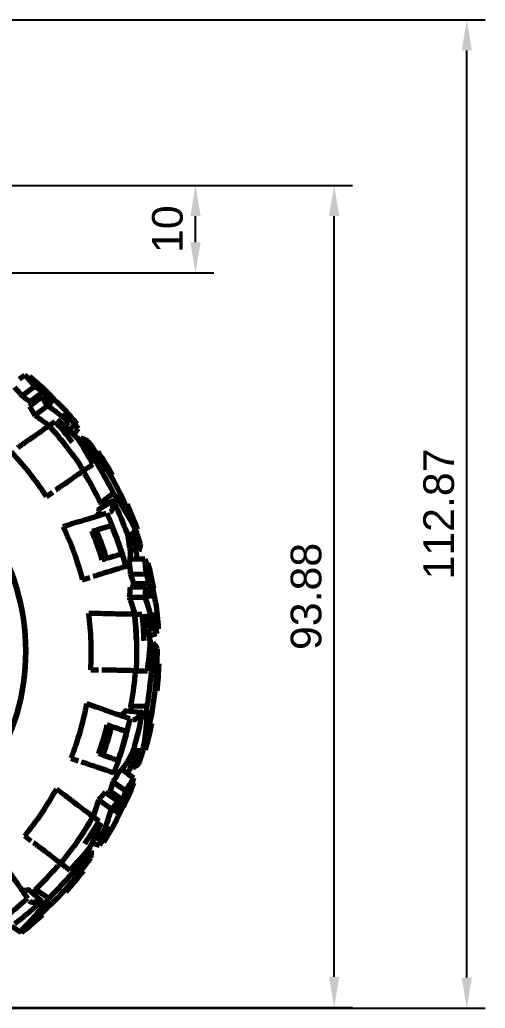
# Model space of a CAD drawing. Header units: millimetres. Extents: x 0 to 1189, y 0 to 841.
# Drawn here: x 771.2 to 824.3, y 264.2 to 377.1 of the extents above; entities that cross this region are included whole.
import ezdxf

# ---------------------------------------------------------------- set-up
doc = ezdxf.new("R2010")
doc.units = ezdxf.units.MM
doc.header["$LTSCALE"] = 0.75
doc.layers.add('FD_Dimensions', color=7, linetype='Continuous', lineweight=35)
doc.layers.add('Visible', color=7, linetype='Continuous', lineweight=70)
doc.styles.get("Standard").update_dxf_attribs({"font": 'arial.ttf'})
doc.dimstyles.new('Dim-ISO-25', dxfattribs={"dimtxt": 3.5, "dimasz": 3.5, "dimexe": 2.1, "dimexo": 2.1, "dimgap": 1.4, "dimtad": 1, "dimzin": 12, "dimdsep": 46, "dimtxsty": 'Standard', "dimcen": 0, "dimazin": 3, "dimtp": 0.1, "dimtm": 0.1, "dimtfac": 0.714286, "dimtmove": 0, "dimatfit": 3, "dimfxl": 1, "dimtzin": 12, "dimarcsym": 0})

# ---------------------------------------------------------------- blocks, each defined once
blk = doc.blocks.new('*D31')
at = {"layer": 'Defpoints', "color": 0, "transparency": 16777216}
for p in [(586.804795, 358.159183), (807.04622, 358.159183), (572.723978, 264.278999)]:
    blk.add_point(p, dxfattribs=at)
at = {"layer": 'FD_Dimensions', "color": 0, "lineweight": -2, "transparency": 16777216}
for p, q in [((588.904795, 358.159183), (809.14622, 358.159183)), ((807.04622, 267.778999), (807.04622, 354.659183)), ((574.823978, 264.278999), (809.14622, 264.278999))]:
    blk.add_line(p, q, dxfattribs=at)
at = {"layer": 'FD_Dimensions', "color": 0, "transparency": 16777216}
for points in [[(806.462887, 354.659183), (807.629554, 354.659183), (807.04622, 358.159183)], [(806.462887, 267.778999), (807.629554, 267.778999), (807.04622, 264.278999)]]:
    blk.add_solid(points, dxfattribs=at)
at = {"layer": 'FD_Dimensions', "color": 0, "transparency": 16777216, "insert": (803.858021, 311.219091), "char_height": 3.5, "attachment_point": 5, "rotation": 90}
blk.add_mtext('93.88', dxfattribs=at)
blk = doc.blocks.new('*D32')
at = {"layer": 'Defpoints', "color": 0, "transparency": 16777216}
for p in [(712.715859, 377.069183), (822.180648, 377.069183), (746.304795, 264.197192)]:
    blk.add_point(p, dxfattribs=at)
at = {"layer": 'FD_Dimensions', "color": 0, "lineweight": -2, "transparency": 16777216}
for p, q in [((714.815859, 377.069183), (824.280648, 377.069183)), ((822.180648, 267.697192), (822.180648, 373.569183)), ((748.404795, 264.197192), (824.280648, 264.197192))]:
    blk.add_line(p, q, dxfattribs=at)
at = {"layer": 'FD_Dimensions', "color": 0, "transparency": 16777216}
for points in [[(821.597314, 373.569183), (822.763981, 373.569183), (822.180648, 377.069183)], [(821.597314, 267.697192), (822.763981, 267.697192), (822.180648, 264.197192)]]:
    blk.add_solid(points, dxfattribs=at)
at = {"layer": 'FD_Dimensions', "color": 0, "transparency": 16777216, "insert": (818.993642, 320.633188), "char_height": 3.5, "attachment_point": 5, "rotation": 90}
blk.add_mtext('112.87', dxfattribs=at)
blk = doc.blocks.new('*D33')
at = {"layer": 'Defpoints', "color": 0, "transparency": 16777216}
for p in [(733.104795, 358.159183), (791.222417, 358.159183), (752.804795, 348.159183)]:
    blk.add_point(p, dxfattribs=at)
at = {"layer": 'FD_Dimensions', "color": 0, "lineweight": -2, "transparency": 16777216}
for p, q in [((735.204795, 358.159183), (793.322417, 358.159183)), ((791.222417, 351.659183), (791.222417, 354.659183)), ((754.904795, 348.159183), (793.322417, 348.159183))]:
    blk.add_line(p, q, dxfattribs=at)
at = {"layer": 'FD_Dimensions', "color": 0, "transparency": 16777216}
for points in [[(790.639083, 354.659183), (791.80575, 354.659183), (791.222417, 358.159183)], [(790.639083, 351.659183), (791.80575, 351.659183), (791.222417, 348.159183)]]:
    blk.add_solid(points, dxfattribs=at)
at = {"layer": 'FD_Dimensions', "color": 0, "transparency": 16777216, "insert": (788.035411, 353.159183), "char_height": 3.5, "attachment_point": 5, "rotation": 90}
blk.add_mtext('10', dxfattribs=at)

msp = doc.modelspace()

# ---------------------------------------------------------------- linework, layer by layer
at = {"layer": 'Visible', "extrusion": (0, 1, 0)}
for p, q in [((771.133, 336.024), (771.755, 336.49)), ((772.18, 336.176), (772.297, 336.331)), ((771.44, 334.108), (772.886, 335.191)), ((772.359, 333.471), (773.793, 334.545)), ((774.543, 334.326), (774.522, 334.298)), ((772.295, 332.914), (773.738, 333.994)), ((772.9, 331.899), (774.345, 332.98)), ((775.656, 333.165), (775.684, 333.186)), ((774.512, 330.71), (775.201, 331.189)), ((776.295, 330.676), (776.818, 331.068)), ((776.761, 330.245), (777.513, 330.807)), ((777.689, 330.939), (777.513, 330.807)), ((774.512, 330.71), (774.509, 330.708)), ((777.325, 329.699), (777.382, 329.775)), ((777.382, 329.775), (777.848, 330.397)), ((778.114, 329.32), (777.87, 329.131)), ((774.21, 322.618), (774.946, 323.129)), ((781.833, 323.029), (780.401, 321.918)), ((780.207, 321.186), (781.747, 322.123)), ((776.091, 319.221), (776.958, 319.483)), ((783.547, 318.03), (784.426, 318.712)), ((784.72, 316.355), (784.423, 316.269)), ((783.771, 315.483), (784.658, 315.496)), ((784.658, 315.496), (785.435, 315.507)), ((785.594, 315.002), (785.78, 315.06)), ((783.256, 314.626), (783.292, 314.637)), ((783.78, 313.765), (785.586, 313.791)), ((778.304, 313.13), (779.163, 313.389)), ((784.149, 312.709), (785.941, 312.735)), ((783.769, 312.296), (785.572, 312.322)), ((786.419, 312.117), (786.385, 312.107)), ((783.662, 311.119), (785.467, 311.145)), ((786.636, 310.524), (786.671, 310.524)), ((779.044, 309.318), (779.95, 309.299)), ((784.268, 309.21), (784.264, 309.21)), ((784.268, 309.21), (785.107, 309.192)), ((785.69, 308.135), (786.344, 308.144)), ((785.814, 307.511), (786.753, 307.525)), ((786.973, 307.528), (786.753, 307.525)), ((785.95, 306.739), (786.04, 306.767)), ((786.04, 306.767), (786.783, 306.996)), ((786.365, 305.969), (786.056, 305.959)), ((779.267, 302.841), (780.163, 302.822)), ((778.792, 298.987), (779.648, 298.689)), ((783.277, 298.157), (785.074, 298.01)), ((785.676, 298.693), (783.864, 298.636)), ((784.124, 293.641), (785.236, 293.677)), ((777.003, 292.758), (777.849, 292.463)), ((782.808, 291.449), (783.533, 290.938)), ((784.089, 291.596), (783.798, 291.701)), ((781.888, 291.058), (781.924, 291.046)), ((783.533, 290.938), (784.169, 290.49)), ((775.36, 289.239), (776.082, 288.692)), ((781.484, 288.982), (782.949, 287.95)), ((781.806, 290.053), (783.282, 289.013)), ((784.001, 289.988), (784.185, 289.926)), ((780.155, 287.982), (781.631, 286.943)), ((780.934, 288.871), (782.408, 287.832)), ((782.972, 287.169), (782.939, 287.181)), ((779.523, 286.082), (779.52, 286.084)), ((779.523, 286.082), (780.192, 285.574)), ((782.211, 285.752), (782.24, 285.732)), ((771.733, 283.868), (772.448, 283.326)), ((779.775, 283.799), (780.543, 283.258)), ((780.042, 284.376), (780.577, 283.999)), ((779.315, 282.227), (779.059, 282.4)), ((779.431, 283.094), (779.521, 283.063)), ((779.521, 283.063), (780.257, 282.812)), ((780.723, 283.131), (780.543, 283.258)), ((772.225, 277.722), (773.592, 276.547)), ((774.48, 276.746), (772.981, 277.764)), ((770.256, 273.571), (771.176, 272.946))]:
    msp.add_line(p, q, dxfattribs=at)
at = {"layer": 'Visible', "extrusion": (1e-16, 0, -1)}
for radius, start, end in [(40.75, 129.63114, 133.86587), (40.75, 136.13413, 140.36886), (39.034, 137.75632, 142.23651), (38.198, 137.59283, 147.32173), (40.53, 143.59586, 155.73799), (40.75, 145.95456, 150.3366), (40.75, 155.6634, 160.04544), (38.198, 155.59283, 165.32173), (25.55, 146.72873, 345.76144), (33.029, 154.39645, 165.65677), (36.332, 157.58302, 163.0656), (38.155, 157.85129, 163.07116), (40.53, 160.14573, 162.40414), (39, 163.99085, 164.32489), (40.75, 165.63114, 169.86587), (40.75, 172.13413, 176.36886), (38.198, 173.59283, 183.32173), (39.034, 173.75632, 178.23651), (40.53, 179.59586, 191.73799), (40.75, 181.95456, 186.3366), (33.029, 190.39645, 201.65677), (38.198, 191.59283, 201.32173), (36.332, 193.58302, 199.0656), (38.155, 193.85129, 199.07116), (40.75, 191.6634, 196.04544), (40.53, 196.14573, 198.40414), (39, 199.99085, 200.32489), (40.75, 201.63114, 205.86587), (38.198, 209.59283, 219.32173), (39.034, 209.75632, 214.23651), (40.75, 208.13413, 212.36886), (40.53, 215.59586, 227.73799), (40.75, 217.95456, 222.3366), (38.198, 227.59283, 237.32173), (40.75, 227.6634, 232.04544)]:
    msp.add_arc((-746.305, 304.947), radius, start, end, dxfattribs=at)
at = {"layer": 'Visible'}
for radius, start, end in [(38.201, 37.82775, 42.40648), (33.029, 32.34323, 43.60355), (39.494, 20.00211, 25.14119), (25.55, 194.23856, 33.27127), (35.842, 16.936, 22.49387), (39.034, 15.66184, 16.15522), (33.029, 356.34323, 7.60355), (38.201, 1.82775, 6.40648), (39.494, 344.00212, 349.14119), (35.842, 340.936, 346.49387), (39.034, 339.66184, 340.15522), (33.029, 320.34323, 331.60355), (38.201, 325.82775, 330.40648), (39.494, 308.00212, 313.14119)]:
    msp.add_arc((746.305, 304.947), radius, start, end, dxfattribs=at)
at = {"layer": 'Visible', "extrusion": (1e-16, 0, -1)}
for centre, major_axis, ratio, start_param, end_param in [((741.051, 301.52), (36.225, 27.117), 0.7071068, -0.2487453, -0.2146843), ((741.779, 300.206), (37.765, 28.27), 0.7071056, -0.2389999, -0.1972444), ((733.848, 305.486), (37.829, 28.314), 0.5792475, 0.0394925, 0.082504), ((738.148, 304.436), (37.617, 28.161), 0.7071064, 0.018211, 0.0558587), ((735.355, 294.051), (44.265, 34.357), 0.1961144, -0.1502125, -0.0814897), ((745.547, 301.523), (39.274, 13.661), 0.9229838, -0.0821629, -0.0286674), ((731.054, 302.493), (53.814, 15.617), 0.1961144, 0.0814897, 0.1502125), ((740.043, 305.264), (45.243, 0.643), 0.7071004, -0.2487845, -0.2147213), ((736.544, 312.704), (47.247, 0.674), 0.5792453, 0.0395235, 0.0825346), ((739.857, 303.772), (47.169, 0.673), 0.7071056, -0.2389999, -0.1972444), ((739.406, 309.328), (46.986, 0.672), 0.7071064, 0.018211, 0.0558587), ((731.042, 302.568), (56.006, 1.777), 0.1961144, -0.1502125, -0.0814897), ((743.679, 302.622), (-39.803, 12.032), 0.9229838, 3.0594297, 3.1129253), ((732.524, 311.926), (-52.716, 18.997), 0.1961144, 3.2230823, 3.2918052), ((741.425, 308.884), (-36.981, 26.071), 0.7071039, 2.8928288, 2.926892), ((742.966, 316.959), (-38.621, 27.225), 0.5792441, 3.1811343, 3.2241451), ((740.398, 307.786), (-38.556, 27.181), 0.7071056, 2.9025927, 2.9443483), ((743.298, 312.547), (-38.407, 27.074), 0.7071064, 3.1598037, 3.1974514), ((732.559, 311.994), (-46.354, 31.482), 0.1961144, 2.9913801, 3.060103)]:
    msp.add_ellipse(centre, major_axis=major_axis, ratio=ratio, start_param=start_param, end_param=end_param, dxfattribs=at)
at = {"layer": 'Visible'}
for centre, major_axis, ratio, start_param, end_param in [((740.987, 301.469), (37.692, 28.215), 0.707105, 0.2062888, 0.2389551), ((733.793, 305.496), (39.302, 29.422), 0.5792438, -0.0809757, -0.0395811), ((741.704, 299.947), (37.933, 28.394), 0.7071048, 0.0970823, 0.1534937), ((743.089, 306.347), (34.137, 23.743), 0.9229838, -0.1152334, -0.0286674), ((741.104, 304.076), (38.851, 23.638), 0.7684446, -0.3300935, -0.3006286), ((739.958, 305.259), (47.078, 0.671), 0.707105, 0.2062888, 0.2389551), ((736.505, 312.745), (49.09, 0.702), 0.5792438, -0.0809757, -0.0395811), ((739.644, 303.606), (47.378, 0.675), 0.7071048, 0.0970823, 0.1534937), ((744.526, 307.97), (-41.573, 0.856), 0.9229838, 3.0263593, 3.1129253), ((741.585, 307.299), (-45.325, 3.712), 0.7684446, 2.8114991, 2.840964), ((741.354, 308.93), (-38.482, 27.129), 0.707105, 3.3478815, 3.3805477), ((742.96, 317.016), (-40.127, 28.286), 0.5792438, 3.0606169, 3.1020115), ((740.127, 307.777), (-38.727, 27.302), 0.7071048, 3.238675, 3.2950864), ((746.642, 308.438), (-33.13, 25.129), 0.9229838, 3.0263593, 3.1129253)]:
    msp.add_ellipse(centre, major_axis=major_axis, ratio=ratio, start_param=start_param, end_param=end_param, dxfattribs=at)
for points, knots in [([(771.755, 336.49), (772.323, 336.076), (772.882, 335.644), (774.203, 334.549), (774.948, 333.867), (775.656, 333.165)], [17.40803095, 17.40803095, 17.40803095, 17.40803095, 17.632683, 17.632683, 17.95549306, 17.95549306, 17.95549306, 17.95549306]), ([(776.818, 331.068), (776.53, 331.321), (776.233, 331.571), (775.422, 332.218), (774.894, 332.608), (774.345, 332.98)], [6.94035303, 6.94035303, 6.94035303, 6.94035303, 7.09355778, 7.09355778, 7.34689526, 7.34689526, 7.34689526, 7.34689526]), ([(771.288, 328.468), (771.629, 328.705), (771.987, 328.954), (772.663, 329.424), (772.981, 329.645), (773.513, 330.015), (773.777, 330.199), (774.203, 330.495), (774.373, 330.613), (774.509, 330.708)], [3.58136265, 3.58136265, 3.58136265, 3.58136265, 3.71583132, 3.71583132, 3.85342908, 3.85342908, 3.99013065, 3.99013065, 4.10916363, 4.10916363, 4.10916363, 4.10916363]), ([(770.966, 328.244), (771.069, 328.315), (771.19, 328.399), (771.286, 328.466), (771.287, 328.467), (771.288, 328.468)], [0.446812844, 0.446812844, 0.446812844, 0.446812844, 0.484380989, 0.484380989, 0.484819595, 0.484819595, 0.484819595, 0.484819595]), ([(778.114, 329.32), (778.816, 328.291), (779.503, 327.206), (780.748, 325.084), (781.305, 324.065), (781.833, 323.029)], [11.01909373, 11.01909373, 11.01909373, 11.01909373, 11.41756737, 11.41756737, 11.7676704, 11.7676704, 11.7676704, 11.7676704]), ([(778.457, 325.571), (778.321, 325.477), (778.15, 325.358), (777.725, 325.062), (777.462, 324.88), (776.934, 324.512), (776.619, 324.293), (775.952, 323.829), (775.601, 323.585), (775.265, 323.351)], [0.28970356, 0.28970356, 0.28970356, 0.28970356, 0.40954201, 0.40954201, 0.54608749, 0.54608749, 0.68270365, 0.68270365, 0.81501779, 0.81501779, 0.81501779, 0.81501779]), ([(780.401, 321.918), (779.86, 323.005), (779.283, 324.073), (778.594, 325.257), (778.508, 325.402), (778.422, 325.547)], [-11.81701588, -11.81701588, -11.81701588, -11.81701588, -11.45107588, -11.45107588, -11.39950091, -11.39950091, -11.39950091, -11.39950091]), ([(784.426, 318.712), (784.374, 318.824), (784.321, 318.936), (783.673, 320.285), (782.961, 321.482), (782.045, 322.746), (781.94, 322.888), (781.833, 323.029)], [-6.79084189, -6.79084189, -6.79084189, -6.79084189, -6.74206903, -6.74206903, -6.20070535, -6.20070535, -6.13146537, -6.13146537, -6.13146537, -6.13146537]), ([(780.713, 321.494), (780.646, 321.588), (780.578, 321.681), (780.473, 321.822), (780.437, 321.87), (780.401, 321.918)], [17.276077296, 17.276077296, 17.276077296, 17.276077296, 17.321273124, 17.321273124, 17.344749898, 17.344749898, 17.344749898, 17.344749898]), ([(781.732, 322.002), (781.783, 321.674), (781.784, 321.404), (781.688, 321.007), (781.591, 320.883), (781.449, 320.84)], [-0.32192432, -0.32192432, -0.32192432, -0.32192432, -0.16093729, -0.16093729, 0, 0, 0, 0]), ([(782.057, 321.726), (782.042, 321.759), (782.026, 321.79), (781.988, 321.862), (781.966, 321.901), (781.913, 321.985), (781.883, 322.026), (781.831, 322.086), (781.808, 322.107), (781.769, 322.129), (781.753, 322.129), (781.731, 322.108), (781.726, 322.084), (781.728, 322.035), (781.729, 322.019), (781.732, 322.002)], [0.00118538, 0.00118538, 0.00118538, 0.00118538, 0.01189212, 0.01189212, 0.02613665, 0.02613665, 0.04571297, 0.04571297, 0.0638758, 0.0638758, 0.08335923, 0.08335923, 0.10440283, 0.10440283, 0.1129139, 0.1129139, 0.1129139, 0.1129139]), ([(777.334, 319.596), (777.732, 319.716), (778.148, 319.842), (778.937, 320.081), (779.308, 320.193), (779.928, 320.38), (780.236, 320.473), (780.732, 320.623), (780.931, 320.683), (781.089, 320.731)], [-0.81768172, -0.81768172, -0.81768172, -0.81768172, -0.68321305, -0.68321305, -0.54561529, -0.54561529, -0.40891372, -0.40891372, -0.28988074, -0.28988074, -0.28988074, -0.28988074]), ([(780.185, 321.112), (780.189, 320.903), (780.165, 320.732), (780.057, 320.478), (779.976, 320.396), (779.866, 320.362), (779.865, 320.361), (779.863, 320.361)], [-0.25293009, -0.25293009, -0.25293009, -0.25293009, -0.12646366, -0.12646366, -0.00140039, -0.00140039, 0, 0, 0, 0]), ([(780.207, 321.186), (780.205, 321.185), (780.203, 321.183), (780.19, 321.17), (780.184, 321.147), (780.185, 321.112)], [0.080694778, 0.080694778, 0.080694778, 0.080694778, 0.083424067, 0.083424067, 0.104328246, 0.104328246, 0.104328246, 0.104328246]), ([(776.958, 319.483), (777.078, 319.519), (777.219, 319.562), (777.331, 319.595), (777.333, 319.596), (777.334, 319.596)], [0.446812844, 0.446812844, 0.446812844, 0.446812844, 0.484380989, 0.484380989, 0.484819595, 0.484819595, 0.484819595, 0.484819595]), ([(779.42, 318.66), (779.711, 318.748), (779.981, 318.829), (780.526, 318.994), (780.832, 319.087), (781.309, 319.231), (781.493, 319.286), (781.644, 319.332)], [-0.65035437, -0.65035437, -0.65035437, -0.65035437, -0.54587657, -0.54587657, -0.40926105, -0.40926105, -0.2999653, -0.2999653, -0.2999653, -0.2999653]), ([(783.591, 317.814), (783.584, 317.859), (783.575, 317.906), (783.544, 318.046), (783.519, 318.141), (783.471, 318.297), (783.452, 318.356), (783.432, 318.414), (783.427, 318.428), (783.422, 318.442), (783.417, 318.456)], [0.577377488, 0.577377488, 0.577377488, 0.577377488, 0.594751256, 0.594751256, 0.62625191, 0.62625191, 0.644850802, 0.644850802, 0.644850802, 0.649344788, 0.649344788, 0.649344788, 0.649344788]), ([(782.807, 316.057), (782.655, 316.012), (782.471, 315.956), (781.995, 315.812), (781.688, 315.719), (781.147, 315.556), (780.88, 315.475), (780.592, 315.388)], [-4.06916097, -4.06916097, -4.06916097, -4.06916097, -3.95943408, -3.95943408, -3.82290205, -3.82290205, -3.71940586, -3.71940586, -3.71940586, -3.71940586]), ([(783.293, 314.637), (783.334, 314.65), (783.373, 314.668), (783.576, 314.803), (783.694, 315.034), (783.814, 315.709), (783.816, 316.142), (783.754, 316.686), (783.75, 316.724), (783.745, 316.761)], [2.36287664, 2.36287664, 2.36287664, 2.36287664, 2.40679429, 2.40679429, 2.60571355, 2.60571355, 2.80213948, 2.80213948, 2.81644914, 2.81644914, 2.81644914, 2.81644914]), ([(785.435, 315.507), (785.651, 314.837), (785.849, 314.16), (786.274, 312.497), (786.477, 311.508), (786.636, 310.524)], [17.40803095, 17.40803095, 17.40803095, 17.40803095, 17.632683, 17.632683, 17.95549306, 17.95549306, 17.95549306, 17.95549306]), ([(783.256, 314.626), (783.098, 314.578), (782.899, 314.518), (782.403, 314.368), (782.097, 314.276), (781.48, 314.089), (781.113, 313.979), (780.335, 313.743), (779.926, 313.62), (779.535, 313.501)], [-4.08166753, -4.08166753, -4.08166753, -4.08166753, -3.96182908, -3.96182908, -3.8252836, -3.8252836, -3.68866744, -3.68866744, -3.5563533, -3.5563533, -3.5563533, -3.5563533]), ([(786.344, 308.144), (786.26, 308.518), (786.166, 308.895), (785.891, 309.895), (785.692, 310.521), (785.467, 311.145)], [6.94035303, 6.94035303, 6.94035303, 6.94035303, 7.09355778, 7.09355778, 7.34689526, 7.34689526, 7.34689526, 7.34689526]), ([(779.95, 309.299), (780.075, 309.296), (780.222, 309.293), (780.339, 309.291), (780.341, 309.291), (780.342, 309.291)], [0.446812844, 0.446812844, 0.446812844, 0.446812844, 0.484380989, 0.484380989, 0.484819595, 0.484819595, 0.484819595, 0.484819595]), ([(780.342, 309.291), (780.757, 309.282), (781.193, 309.273), (782.016, 309.256), (782.403, 309.248), (783.052, 309.235), (783.373, 309.228), (783.891, 309.218), (784.099, 309.213), (784.264, 309.21)], [3.58136265, 3.58136265, 3.58136265, 3.58136265, 3.71583132, 3.71583132, 3.85342908, 3.85342908, 3.99013065, 3.99013065, 4.10916363, 4.10916363, 4.10916363, 4.10916363]), ([(786.365, 305.969), (786.328, 304.724), (786.247, 303.442), (786.006, 300.993), (785.858, 299.841), (785.676, 298.693)], [11.01909373, 11.01909373, 11.01909373, 11.01909373, 11.41756737, 11.41756737, 11.7676704, 11.7676704, 11.7676704, 11.7676704]), ([(784.439, 302.734), (784.273, 302.737), (784.065, 302.742), (783.548, 302.752), (783.228, 302.759), (782.584, 302.772), (782.201, 302.78), (781.388, 302.797), (780.96, 302.806), (780.552, 302.814)], [0.28970356, 0.28970356, 0.28970356, 0.28970356, 0.40954201, 0.40954201, 0.54608749, 0.54608749, 0.68270365, 0.68270365, 0.81501779, 0.81501779, 0.81501779, 0.81501779]), ([(783.864, 298.636), (784.065, 299.834), (784.227, 301.036), (784.365, 302.399), (784.381, 302.567), (784.397, 302.735)], [-11.81701588, -11.81701588, -11.81701588, -11.81701588, -11.45107588, -11.45107588, -11.39950091, -11.39950091, -11.39950091, -11.39950091]), ([(779.648, 298.689), (779.766, 298.648), (779.905, 298.599), (780.016, 298.561), (780.017, 298.561), (780.018, 298.56)], [0.446812844, 0.446812844, 0.446812844, 0.446812844, 0.484380989, 0.484380989, 0.484819595, 0.484819595, 0.484819595, 0.484819595]), ([(780.018, 298.56), (780.411, 298.424), (780.822, 298.281), (781.6, 298.01), (781.966, 297.883), (782.578, 297.67), (782.881, 297.564), (783.371, 297.394), (783.567, 297.325), (783.724, 297.271)], [-0.81768172, -0.81768172, -0.81768172, -0.81768172, -0.68321305, -0.68321305, -0.54561529, -0.54561529, -0.40891372, -0.40891372, -0.28988074, -0.28988074, -0.28988074, -0.28988074]), ([(783.216, 298.111), (783.097, 297.939), (782.976, 297.815), (782.74, 297.673), (782.626, 297.654), (782.517, 297.691), (782.515, 297.691), (782.514, 297.692)], [-0.25293009, -0.25293009, -0.25293009, -0.25293009, -0.12646366, -0.12646366, -0.00140039, -0.00140039, 0, 0, 0, 0]), ([(783.277, 298.157), (783.275, 298.157), (783.273, 298.157), (783.254, 298.155), (783.236, 298.139), (783.216, 298.111)], [0.080694778, 0.080694778, 0.080694778, 0.080694778, 0.083424067, 0.083424067, 0.104328246, 0.104328246, 0.104328246, 0.104328246]), ([(783.868, 298.109), (783.868, 298.224), (783.868, 298.34), (783.866, 298.516), (783.865, 298.576), (783.864, 298.636)], [17.276077296, 17.276077296, 17.276077296, 17.276077296, 17.321273124, 17.321273124, 17.344749898, 17.344749898, 17.344749898, 17.344749898]), ([(785.092, 297.507), (785.098, 297.542), (785.104, 297.577), (785.116, 297.658), (785.12, 297.702), (785.127, 297.801), (785.127, 297.852), (785.12, 297.931), (785.114, 297.961), (785.095, 298.002), (785.082, 298.012), (785.052, 298.007), (785.033, 297.991), (785.006, 297.95), (784.998, 297.937), (784.99, 297.921)], [0.00118538, 0.00118538, 0.00118538, 0.00118538, 0.01189212, 0.01189212, 0.02613665, 0.02613665, 0.04571297, 0.04571297, 0.0638758, 0.0638758, 0.08335923, 0.08335923, 0.10440283, 0.10440283, 0.1129139, 0.1129139, 0.1129139, 0.1129139]), ([(785.236, 293.677), (785.26, 293.798), (785.283, 293.919), (785.551, 295.391), (785.68, 296.778), (785.681, 298.339), (785.68, 298.516), (785.676, 298.693)], [-6.79084189, -6.79084189, -6.79084189, -6.79084189, -6.74206903, -6.74206903, -6.20070535, -6.20070535, -6.13146537, -6.13146537, -6.13146537, -6.13146537]), ([(784.99, 297.921), (784.839, 297.626), (784.681, 297.407), (784.37, 297.142), (784.219, 297.099), (784.079, 297.148)], [-0.32192432, -0.32192432, -0.32192432, -0.32192432, -0.16093729, -0.16093729, 0, 0, 0, 0]), ([(781.155, 296.576), (781.442, 296.477), (781.709, 296.384), (782.246, 296.197), (782.549, 296.091), (783.019, 295.928), (783.201, 295.865), (783.35, 295.813)], [-0.65035437, -0.65035437, -0.65035437, -0.65035437, -0.54587657, -0.54587657, -0.40926105, -0.40926105, -0.2999653, -0.2999653, -0.2999653, -0.2999653]), ([(784.033, 293.44), (784.053, 293.481), (784.074, 293.525), (784.131, 293.655), (784.167, 293.747), (784.22, 293.901), (784.239, 293.96), (784.257, 294.019), (784.261, 294.034), (784.265, 294.048), (784.269, 294.063)], [0.577377487, 0.577377487, 0.577377487, 0.577377487, 0.594751256, 0.594751256, 0.62625191, 0.62625191, 0.644850801, 0.644850801, 0.644850801, 0.649344787, 0.649344787, 0.649344787, 0.649344787]), ([(782.366, 292.48), (782.217, 292.532), (782.034, 292.596), (781.564, 292.759), (781.263, 292.864), (780.728, 293.05), (780.464, 293.142), (780.181, 293.24)], [-4.06916097, -4.06916097, -4.06916097, -4.06916097, -3.95943408, -3.95943408, -3.82290205, -3.82290205, -3.71940586, -3.71940586, -3.71940586, -3.71940586]), ([(781.924, 291.046), (781.965, 291.032), (782.007, 291.024), (782.251, 291.013), (782.482, 291.131), (782.976, 291.606), (783.232, 291.956), (783.502, 292.432), (783.521, 292.465), (783.539, 292.498)], [2.36287664, 2.36287664, 2.36287664, 2.36287664, 2.40679429, 2.40679429, 2.60571355, 2.60571355, 2.80213948, 2.80213948, 2.81644914, 2.81644914, 2.81644914, 2.81644914]), ([(781.888, 291.058), (781.732, 291.113), (781.536, 291.181), (781.047, 291.351), (780.744, 291.456), (780.136, 291.668), (779.774, 291.794), (779.006, 292.061), (778.602, 292.201), (778.216, 292.336)], [-4.08166753, -4.08166753, -4.08166753, -4.08166753, -3.96182908, -3.96182908, -3.8252836, -3.8252836, -3.68866744, -3.68866744, -3.5563533, -3.5563533, -3.5563533, -3.5563533]), ([(784.169, 290.49), (783.95, 289.821), (783.712, 289.157), (783.079, 287.562), (782.661, 286.642), (782.211, 285.752)], [17.40803095, 17.40803095, 17.40803095, 17.40803095, 17.632683, 17.632683, 17.95549306, 17.95549306, 17.95549306, 17.95549306]), ([(776.082, 288.692), (776.182, 288.616), (776.299, 288.527), (776.392, 288.456), (776.394, 288.455), (776.395, 288.455)], [0.446812844, 0.446812844, 0.446812844, 0.446812844, 0.484380989, 0.484380989, 0.484819595, 0.484819595, 0.484819595, 0.484819595]), ([(776.395, 288.455), (776.726, 288.204), (777.072, 287.94), (777.729, 287.443), (778.037, 287.209), (778.554, 286.817), (778.81, 286.623), (779.223, 286.309), (779.388, 286.184), (779.52, 286.084)], [3.58136265, 3.58136265, 3.58136265, 3.58136265, 3.71583132, 3.71583132, 3.85342908, 3.85342908, 3.99013065, 3.99013065, 4.10916363, 4.10916363, 4.10916363, 4.10916363]), ([(780.577, 283.999), (780.728, 284.351), (780.874, 284.711), (781.239, 285.682), (781.446, 286.305), (781.631, 286.943)], [6.94035303, 6.94035303, 6.94035303, 6.94035303, 7.09355778, 7.09355778, 7.34689526, 7.34689526, 7.34689526, 7.34689526]), ([(775.855, 280.742), (775.723, 280.842), (775.557, 280.968), (775.145, 281.281), (774.89, 281.474), (774.377, 281.863), (774.071, 282.095), (773.424, 282.586), (773.083, 282.845), (772.757, 283.092)], [0.28970356, 0.28970356, 0.28970356, 0.28970356, 0.40954201, 0.40954201, 0.54608749, 0.54608749, 0.68270365, 0.68270365, 0.81501779, 0.81501779, 0.81501779, 0.81501779]), ([(779.315, 282.227), (778.553, 281.241), (777.733, 280.252), (776.1, 278.413), (775.303, 277.568), (774.48, 276.746)], [11.01909373, 11.01909373, 11.01909373, 11.01909373, 11.41756737, 11.41756737, 11.7676704, 11.7676704, 11.7676704, 11.7676704]), ([(769.825, 279.964), (770.063, 279.622), (770.311, 279.265), (770.782, 278.589), (771.003, 278.271), (771.373, 277.739), (771.556, 277.475), (771.852, 277.049), (771.971, 276.879), (772.065, 276.743)], [-0.81768172, -0.81768172, -0.81768172, -0.81768172, -0.68321305, -0.68321305, -0.54561529, -0.54561529, -0.40891372, -0.40891372, -0.28988074, -0.28988074, -0.28988074, -0.28988074]), ([(772.981, 277.764), (773.848, 278.615), (774.685, 279.493), (775.598, 280.514), (775.71, 280.641), (775.821, 280.767)], [-11.81701588, -11.81701588, -11.81701588, -11.81701588, -11.45107588, -11.45107588, -11.39950091, -11.39950091, -11.39950091, -11.39950091]), ([(772.148, 277.72), (771.951, 277.652), (771.78, 277.622), (771.506, 277.646), (771.402, 277.698), (771.336, 277.792), (771.335, 277.793), (771.334, 277.794)], [-0.25293009, -0.25293009, -0.25293009, -0.25293009, -0.12646366, -0.12646366, -0.00140039, -0.00140039, 0, 0, 0, 0]), ([(772.225, 277.722), (772.223, 277.724), (772.222, 277.725), (772.205, 277.734), (772.181, 277.732), (772.148, 277.72)], [0.080694778, 0.080694778, 0.080694778, 0.080694778, 0.083424067, 0.083424067, 0.104328246, 0.104328246, 0.104328246, 0.104328246]), ([(772.674, 277.336), (772.743, 277.429), (772.811, 277.523), (772.912, 277.666), (772.947, 277.715), (772.981, 277.764)], [17.276077296, 17.276077296, 17.276077296, 17.276077296, 17.321273124, 17.321273124, 17.344749898, 17.344749898, 17.344749898, 17.344749898]), ([(771.176, 272.946), (771.267, 273.03), (771.357, 273.114), (772.439, 274.148), (773.358, 275.194), (774.277, 276.456), (774.38, 276.6), (774.48, 276.746)], [-6.79084189, -6.79084189, -6.79084189, -6.79084189, -6.74206903, -6.74206903, -6.20070535, -6.20070535, -6.13146537, -6.13146537, -6.13146537, -6.13146537]), ([(773.311, 276.13), (773.337, 276.154), (773.362, 276.179), (773.419, 276.237), (773.449, 276.271), (773.512, 276.347), (773.542, 276.388), (773.583, 276.456), (773.596, 276.484), (773.605, 276.528), (773.6, 276.544), (773.573, 276.558), (773.548, 276.555), (773.502, 276.538), (773.488, 276.532), (773.472, 276.524)], [0.00118538, 0.00118538, 0.00118538, 0.00118538, 0.01189212, 0.01189212, 0.02613665, 0.02613665, 0.04571297, 0.04571297, 0.0638758, 0.0638758, 0.08335923, 0.08335923, 0.10440283, 0.10440283, 0.1129139, 0.1129139, 0.1129139, 0.1129139]), ([(773.472, 276.524), (773.176, 276.375), (772.92, 276.29), (772.512, 276.259), (772.365, 276.313), (772.28, 276.434)], [-0.32192432, -0.32192432, -0.32192432, -0.32192432, -0.16093729, -0.16093729, 0, 0, 0, 0])]:
    msp.add_open_spline(points, degree=3, knots=knots, dxfattribs=at)
for points in [[(772.886, 335.191), (772.544, 335.627), (772.165, 336.064), (771.755, 336.49)], [(770.587, 335.103), (770.891, 334.776), (771.176, 334.443), (771.44, 334.108)], [(774.894, 333.161), (774.546, 333.634), (774.179, 334.096), (773.793, 334.545)], [(775.081, 333.723), (774.896, 333.917), (774.71, 334.109), (774.522, 334.298)], [(772.359, 333.471), (772.449, 333.368), (772.537, 333.265), (772.624, 333.16)], [(772.9, 331.899), (773.466, 331.524), (774.011, 331.131), (774.531, 330.723)], [(777.84, 329.177), (777.108, 329.932), (776.32, 330.675), (775.485, 331.387)], [(777.455, 330.764), (777.587, 330.645), (777.718, 330.522), (777.848, 330.397)], [(777.848, 330.397), (777.744, 330.54), (777.639, 330.681), (777.533, 330.822)], [(779.848, 327.697), (779.998, 327.74), (780.07, 327.761), (780.07, 327.761)], [(778.457, 325.571), (778.858, 325.85), (779.218, 326.101), (779.519, 326.31)], [(781.714, 325.115), (781.714, 325.115), (781.644, 325.094), (781.497, 325.051)], [(783.255, 321.601), (783.376, 321.695), (783.434, 321.74), (783.434, 321.74)], [(783.961, 318.352), (784.23, 317.682), (784.483, 317.016), (784.72, 316.355)], [(784.608, 318.854), (784.608, 318.854), (784.549, 318.808), (784.426, 318.712)], [(784.443, 316.218), (784.485, 315.978), (784.524, 315.737), (784.561, 315.494)], [(783.674, 315.071), (783.728, 314.628), (783.763, 314.191), (783.78, 313.765)], [(785.586, 313.791), (785.566, 314.345), (785.516, 314.921), (785.435, 315.507)], [(784.149, 312.709), (784.161, 312.574), (784.172, 312.438), (784.181, 312.302)], [(786.018, 310.968), (786.014, 311.555), (785.989, 312.145), (785.941, 312.735)], [(786.499, 311.313), (786.464, 311.579), (786.426, 311.844), (786.385, 312.107)], [(783.662, 311.119), (783.9, 310.484), (784.11, 309.845), (784.291, 309.209)], [(786.059, 306.014), (785.911, 307.055), (785.71, 308.119), (785.453, 309.185)], [(786.681, 307.524), (786.717, 307.35), (786.751, 307.174), (786.783, 306.996)], [(786.783, 306.996), (786.783, 307.172), (786.781, 307.349), (786.778, 307.525)], [(786.814, 303.636), (786.961, 303.583), (787.031, 303.557), (787.031, 303.557)], [(784.439, 302.734), (784.927, 302.724), (785.366, 302.715), (785.732, 302.707)], [(786.806, 300.45), (786.806, 300.45), (786.737, 300.475), (786.593, 300.526)], [(785.987, 296.702), (786.14, 296.707), (786.213, 296.709), (786.213, 296.709)], [(784.648, 293.658), (784.472, 292.956), (784.285, 292.268), (784.089, 291.596)], [(785.467, 293.684), (785.467, 293.684), (785.392, 293.682), (785.236, 293.677)], [(783.784, 291.648), (783.677, 291.43), (783.567, 291.212), (783.454, 290.993)], [(782.488, 291.173), (782.271, 290.782), (782.042, 290.408), (781.806, 290.053)], [(783.282, 289.013), (783.592, 289.473), (783.89, 289.968), (784.169, 290.49)], [(781.484, 288.982), (781.414, 288.866), (781.342, 288.75), (781.27, 288.634)], [(780.155, 287.982), (779.975, 287.328), (779.769, 286.688), (779.541, 286.068)], [(781.973, 286.475), (782.315, 286.953), (782.641, 287.445), (782.949, 287.95)], [(782.564, 286.472), (782.692, 286.707), (782.817, 286.944), (782.939, 287.181)], [(779.094, 282.443), (779.585, 283.373), (780.048, 284.351), (780.467, 285.365)], [(780.484, 283.299), (780.411, 283.137), (780.335, 282.975), (780.257, 282.812)], [(780.257, 282.812), (780.36, 282.955), (780.462, 283.099), (780.564, 283.243)], [(775.855, 280.742), (776.244, 280.447), (776.594, 280.182), (776.886, 279.96)], [(778.306, 280.076), (778.394, 279.946), (778.436, 279.884), (778.436, 279.884)], [(776.427, 277.503), (776.427, 277.503), (776.386, 277.564), (776.3, 277.69)], [(773.562, 274.952), (773.688, 274.866), (773.749, 274.825), (773.749, 274.825)], [(771.368, 272.816), (771.368, 272.816), (771.306, 272.858), (771.176, 272.946)]]:
    msp.add_open_spline(points, degree=3, dxfattribs=at)

# ---------------------------------------------------------------- dimensions: what is measured, and where the dimension line sits
at = {"layer": 'FD_Dimensions'}
for base, p1, p2, picture, middle in [((822.181, 377.069), (746.305, 264.197), (712.716, 377.069), '*D32', (818.994, 320.633)), ((807.046, 358.159), (572.724, 264.279), (586.805, 358.159), '*D31', (803.858, 311.219))]:
    dim = msp.add_linear_dim(base=base, p1=p1, p2=p2, angle=90, dimstyle='Dim-ISO-25', override={"dimlfac": 1, "dimclrd": 0, "dimclre": 0}, dxfattribs=at)
    dim.commit()
    dim.dimension.update_dxf_attribs({"geometry": picture, "text_midpoint": middle})
dim = msp.add_linear_dim(base=(791.222, 358.159), p1=(752.805, 348.159), p2=(733.105, 358.159), angle=90, dimstyle='Dim-ISO-25', override={"dimlfac": 1}, dxfattribs=at)
dim.commit()
dim.dimension.update_dxf_attribs({"geometry": '*D33', "text_midpoint": (791.222, 353.159), "dimtype": 160})

doc.saveas('drawing.dxf')
